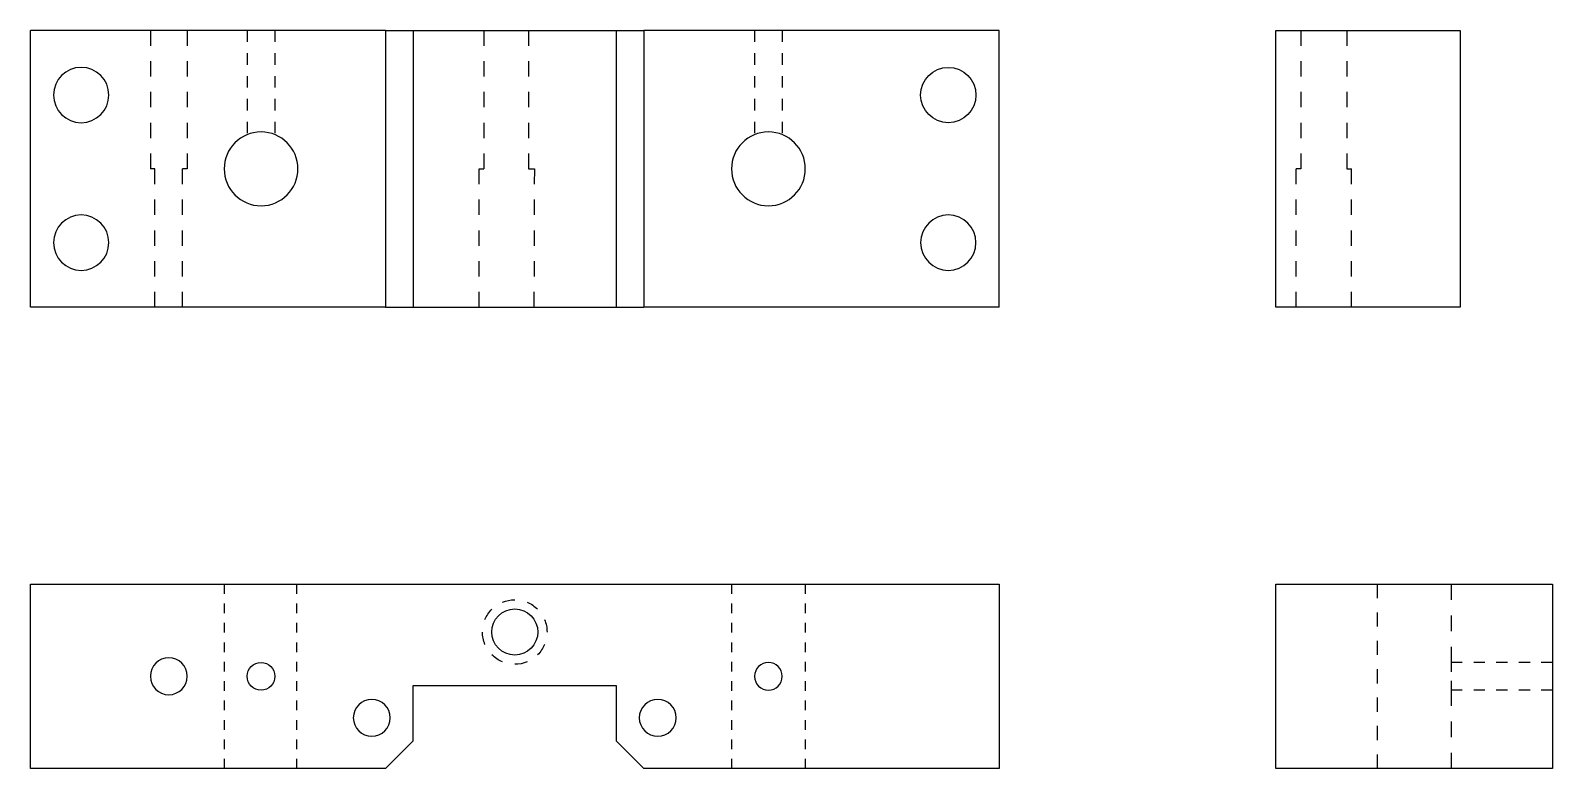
# Model space of a CAD drawing. Extents: x 0 to 316, y 0 to 119.
# Drawn here: x 150.9 to 315.9, y 38.6 to 118.6 of the extents above; entities that cross this region are included whole.
import ezdxf

# ---------------------------------------------------------------- set-up
doc = ezdxf.new("R2010")
doc.units = 0
doc.header["$MEASUREMENT"] = 0
doc.layers.get('0').update_dxf_attribs({"color": 13, "linetype": 'CONTINUOUS'})

# ---------------------------------------------------------------- blocks, each defined once
blk = doc.blocks.new('COMPONENT_3')
for p, q in [((0, 0), (0, 20)), ((0, 20), (21, 20)), ((21, 20), (28.84, 20)), ((21, 20), (21, 18.95)), ((28.84, 20), (76, 20)), ((28.84, 20), (28.84, 18.95)), ((76, 20), (84, 20)), ((76, 20), (76, 18.95)), ((84, 20), (105, 20)), ((84, 20), (84, 18.95)), ((105, 20), (105, 0)), ((21, 17.89), (21, 16.84)), ((28.84, 17.89), (28.84, 16.84)), ((76, 17.89), (76, 16.84)), ((84, 17.89), (84, 16.84)), ((21, 15.79), (21, 14.74)), ((28.84, 15.79), (28.84, 14.74)), ((76, 15.79), (76, 14.74)), ((84, 15.79), (84, 14.74)), ((21, 13.68), (21, 12.63)), ((28.84, 13.68), (28.84, 12.63)), ((76, 13.68), (76, 12.63)), ((84, 13.68), (84, 12.63)), ((21, 11.58), (21, 10.53)), ((28.84, 11.58), (28.84, 10.53)), ((76, 11.58), (76, 10.53)), ((84, 11.58), (84, 10.53)), ((21, 9.47), (21, 8.42)), ((28.84, 9.47), (28.84, 8.42)), ((41.5, 3), (41.5, 9)), ((41.5, 9), (63.5, 9)), ((63.5, 9), (63.5, 3)), ((76, 9.47), (76, 8.42)), ((84, 9.47), (84, 8.42)), ((21, 7.37), (21, 6.32)), ((28.84, 7.37), (28.84, 6.32)), ((76, 7.37), (76, 6.32)), ((84, 7.37), (84, 6.32)), ((21, 5.26), (21, 4.21)), ((28.84, 5.26), (28.84, 4.21)), ((76, 5.26), (76, 4.21)), ((84, 5.26), (84, 4.21)), ((21, 3.16), (21, 2.11)), ((28.84, 3.16), (28.84, 2.11)), ((38.5, 0), (41.5, 3)), ((63.5, 3), (66.5, 0)), ((76, 3.16), (76, 2.11)), ((84, 3.16), (84, 2.11)), ((21, 0), (0, 0)), ((21, 1.05), (21, 0)), ((28.84, 0), (21, 0)), ((28.84, 1.05), (28.84, 0)), ((38.5, 0), (28.84, 0)), ((76, 0), (66.5, 0)), ((76, 1.05), (76, 0)), ((84, 0), (76, 0)), ((84, 1.05), (84, 0)), ((105, 0), (84, 0))]:
    blk.add_line(p, q)
for centre, radius in [((52.5, 14.8), 2.5), ((25, 10), 1.5)]:
    blk.add_circle(centre, radius)
at = {"extrusion": (0, 0, -1)}
for centre, radius in [((-15, 10), 2), ((-80, 10), 1.5), ((-37, 5.5), 2), ((-68, 5.5), 2)]:
    blk.add_circle(centre, radius, dxfattribs=at)
for start, end in [(67.5, 90), (22.5, 45), (112.5, 135), (157.5, 180), (337.5, 360), (202.5, 225), (292.5, 315), (247.5, 270)]:
    blk.add_arc((-52.5, 14.8), 3.5, start, end, dxfattribs=at)
blk = doc.blocks.new('COMPONENT_4')
for p, q in [((0, 0, 9), (0, 30, 9)), ((13, 30, 9), (0, 30, 9)), ((13, 30, 9), (13, 28.33, 9)), ((17, 30, 9), (13, 30, 9)), ((23.5, 30, 9), (17, 30, 9)), ((17, 30, 9), (17, 28.33, 9)), ((23.5, 30, 9), (23.5, 28.76, 9)), ((26.5, 30, 9), (23.5, 30, 9)), ((38.5, 30, 9), (26.5, 30, 9)), ((26.5, 30, 9), (26.5, 28.76, 9)), ((38.5, 30, 9), (41.5, 30, 6)), ((38.5, 30, 9), (38.5, 0, 9)), ((41.5, 30, 6), (41.5, 30)), ((41.5, 30), (63.5, 30)), ((41.5, 30, 6), (41.5, 0, 6)), ((49.14, 30, -0.3), (49.14, 28.33, -0.3)), ((54, 30, -0.54), (54, 28.33, -0.54)), ((63.5, 30), (63.5, 30, 6)), ((63.5, 30, 6), (66.5, 30, 9)), ((63.5, 30, 6), (63.5, 0, 6)), ((66.5, 30, 9), (66.5, 0, 9)), ((78.5, 30, 9), (66.5, 30, 9)), ((78.5, 30, 9), (78.5, 28.76, 9)), ((81.5, 30, 9), (78.5, 30, 9)), ((105, 30, 9), (81.5, 30, 9)), ((81.5, 30, 9), (81.5, 28.76, 9)), ((105, 0, 9), (105, 30, 9)), ((13, 26.67, 9), (13, 25, 9)), ((17, 26.67, 9), (17, 25, 9)), ((23.5, 27.53, 9), (23.5, 26.29, 9)), ((26.5, 27.53, 9), (26.5, 26.29, 9)), ((49.14, 26.67, -0.3), (49.14, 25, -0.3)), ((54, 26.67, -0.54), (54, 25, -0.54)), ((78.5, 27.53, 9), (78.5, 26.29, 9)), ((81.5, 27.53, 9), (81.5, 26.29, 9)), ((23.5, 25.05, 9), (23.5, 23.81, 9)), ((26.5, 25.05, 9), (26.5, 23.81, 9)), ((78.5, 25.05, 9), (78.5, 23.81, 9)), ((81.5, 25.05, 9), (81.5, 23.81, 9)), ((13, 23.33, 9), (13, 21.67, 9)), ((17, 23.33, 9), (17, 21.67, 9)), ((49.14, 23.33, -0.3), (49.14, 21.67, -0.3)), ((54, 23.33, -0.54), (54, 21.67, -0.54)), ((23.5, 22.58, 9), (23.5, 21.34, 9)), ((26.5, 22.58, 9), (26.5, 21.34, 9)), ((78.5, 22.58, 9), (78.5, 21.34, 9)), ((81.5, 22.58, 9), (81.5, 21.34, 9)), ((13, 20, 9), (13, 18.33, 9)), ((17, 20, 9), (17, 18.33, 9)), ((23.5, 20.1, 9), (23.5, 18.86, 9)), ((26.5, 20.1, 9), (26.5, 18.86, 9)), ((49.14, 20, -0.3), (49.14, 18.33, -0.3)), ((54, 20, -0.54), (54, 18.33, -0.54)), ((78.5, 20.1, 9), (78.5, 18.86, 9)), ((81.5, 20.1, 9), (81.5, 18.86, 9)), ((13, 16.67, 9), (13, 15, 9)), ((17, 16.67, 9), (17, 15, 9)), ((49.14, 16.67, -0.3), (49.14, 15, -0.3)), ((54, 16.67, -0.54), (54, 15, -0.54)), ((13.5, 15, 9), (13, 15, 9)), ((13.5, 13.33, 9), (13.5, 15, 9)), ((17, 15, 9), (16.5, 15, 9)), ((16.5, 13.33, 9), (16.5, 15, 9)), ((48.63, 15, -0.3), (49.14, 15, -0.3)), ((48.63, 13.33, -0.3), (48.63, 15, -0.3)), ((54, 15, -0.54), (54.63, 15, -0.3)), ((54.63, 15, -0.3), (54.62, 13.33, -0.29)), ((13.5, 10, 9), (13.5, 11.67, 9)), ((16.5, 10, 9), (16.5, 11.67, 9)), ((48.63, 10, -0.3), (48.63, 11.67, -0.3)), ((54.62, 11.67, -0.29), (54.61, 10, -0.29)), ((13.5, 6.67, 9), (13.5, 8.33, 9)), ((16.5, 6.67, 9), (16.5, 8.33, 9)), ((48.63, 6.67, -0.3), (48.63, 8.33, -0.3)), ((54.6, 8.33, -0.29), (54.6, 6.67, -0.28)), ((13.5, 3.33, 9), (13.5, 5, 9)), ((16.5, 3.33, 9), (16.5, 5, 9)), ((48.63, 3.33, -0.3), (48.63, 5, -0.3)), ((54.59, 5, -0.28), (54.59, 3.33, -0.28)), ((13.5, 0, 9), (13.5, 1.67, 9)), ((16.5, 0, 9), (16.5, 1.67, 9)), ((48.63, 0, -0.3), (48.63, 1.67, -0.3)), ((54.58, 1.67, -0.27), (54.58, 0, -0.27)), ((13.5, 0, 9), (0, 0, 9)), ((16.5, 0, 9), (13.5, 0, 9)), ((38.5, 0, 9), (16.5, 0, 9)), ((38.5, 0, 9), (41.5, 0, 6)), ((41.5, 0, 6), (41.5, 0)), ((41.5, 0), (63.5, 0)), ((63.5, 0), (63.5, 0, 6)), ((63.5, 0, 6), (66.5, 0, 9)), ((105, 0, 9), (66.5, 0, 9))]:
    blk.add_line(p, q)
at = {"extrusion": (-2.25645e-14, -8.73761e-14, -1)}
blk.add_circle((-5.5, 23, -9), 3, dxfattribs=at)
blk.add_circle((99.5, 23, 9), 3)
at = {"extrusion": (-1.406e-14, 2.11884e-14, -1)}
blk.add_circle((-25, 15, -9), 4, dxfattribs=at)
at = {"extrusion": (7.13821e-29, -3.16414e-15, -1)}
blk.add_circle((-80, 15, -9), 4, dxfattribs=at)
at = {"extrusion": (-5.65677e-15, 1.79472e-14, -1)}
blk.add_circle((-5.5, 7, -9), 3, dxfattribs=at)
at = {"extrusion": (4.8933e-14, -5.20972e-14, -1)}
blk.add_circle((-99.5, 7, -9), 3, dxfattribs=at)

msp = doc.modelspace()

# ---------------------------------------------------------------- linework, layer by layer
for p, q in [((285.89, 88.56), (285.89, 118.56)), ((285.89, 118.56), (288.59, 118.56)), ((288.59, 118.56), (293.59, 118.56)), ((288.59, 118.56), (288.59, 116.89)), ((293.59, 118.56), (305.89, 118.56)), ((293.59, 118.56), (293.59, 116.89)), ((305.89, 118.56), (305.89, 88.56)), ((288.59, 115.23), (288.59, 113.56)), ((293.59, 115.23), (293.59, 113.56)), ((288.59, 111.89), (288.59, 110.23)), ((293.59, 111.89), (293.59, 110.23)), ((288.59, 108.56), (288.59, 106.89)), ((293.59, 108.56), (293.59, 106.89)), ((288.59, 105.23), (288.59, 103.56)), ((293.59, 105.23), (293.59, 103.56)), ((288.59, 103.56), (288.09, 103.56)), ((288.09, 101.89), (288.09, 103.56)), ((293.59, 103.56), (294.09, 103.56)), ((294.09, 101.89), (294.09, 103.56)), ((288.09, 98.56), (288.09, 100.23)), ((294.09, 98.56), (294.09, 100.23)), ((288.09, 95.23), (288.09, 96.89)), ((294.09, 95.23), (294.09, 96.89)), ((288.09, 91.89), (288.09, 93.56)), ((294.09, 91.89), (294.09, 93.56)), ((288.09, 88.56), (288.09, 90.23)), ((294.09, 88.56), (294.09, 90.23)), ((288.09, 88.56), (285.89, 88.56)), ((294.09, 88.56), (288.09, 88.56)), ((305.89, 88.56), (294.09, 88.56)), ((285.89, 38.56), (285.89, 58.56)), ((285.89, 58.56), (296.89, 58.56)), ((296.89, 58.56), (304.89, 58.56)), ((296.89, 58.56), (296.89, 57.02)), ((304.89, 58.56), (315.89, 58.56)), ((304.89, 58.56), (304.89, 56.86)), ((315.89, 58.56), (315.89, 50.06)), ((296.89, 55.48), (296.89, 53.95)), ((304.89, 55.16), (304.89, 53.46)), ((296.89, 52.41), (296.89, 50.87)), ((304.89, 51.76), (304.89, 50.06)), ((304.89, 50.06), (304.89, 49.06)), ((306.11, 50.06), (304.89, 50.06)), ((308.56, 50.06), (307.34, 50.06)), ((311, 50.06), (309.78, 50.06)), ((313.45, 50.06), (312.22, 50.06)), ((315.89, 50.06), (314.67, 50.06)), ((315.89, 50.06), (315.89, 47.06)), ((296.89, 49.33), (296.89, 47.79)), ((304.89, 48.06), (304.89, 47.06)), ((296.89, 46.25), (296.89, 44.71)), ((304.89, 47.06), (304.89, 45.36)), ((306.11, 47.06), (304.89, 47.06)), ((308.56, 47.06), (307.34, 47.06)), ((311, 47.06), (309.78, 47.06)), ((313.45, 47.06), (312.22, 47.06)), ((315.89, 47.06), (314.67, 47.06)), ((315.89, 47.06), (315.89, 38.56)), ((296.89, 43.18), (296.89, 41.64)), ((304.89, 43.66), (304.89, 41.96)), ((296.89, 40.1), (296.89, 38.56)), ((304.89, 40.26), (304.89, 38.56)), ((296.89, 38.56), (285.89, 38.56)), ((304.89, 38.56), (296.89, 38.56)), ((315.89, 38.56), (304.89, 38.56))]:
    msp.add_line(p, q)

# ---------------------------------------------------------------- block references
for name, p in [('COMPONENT_4', (150.89, 88.56, -9)), ('COMPONENT_3', (150.89, 38.56))]:
    msp.add_blockref(name, p)

doc.saveas('drawing.dxf')
